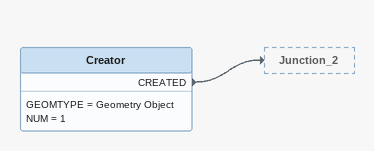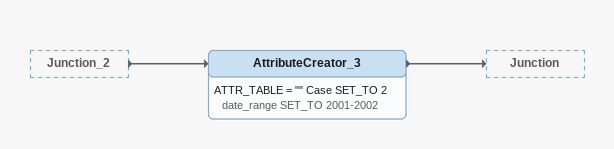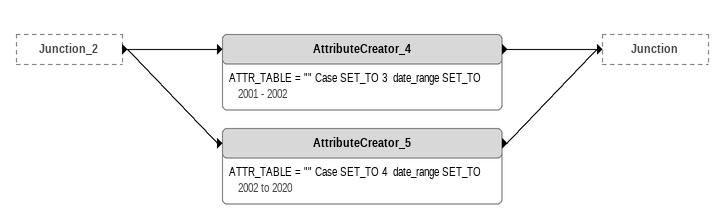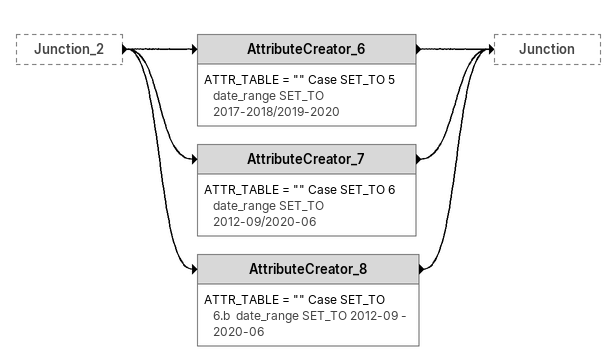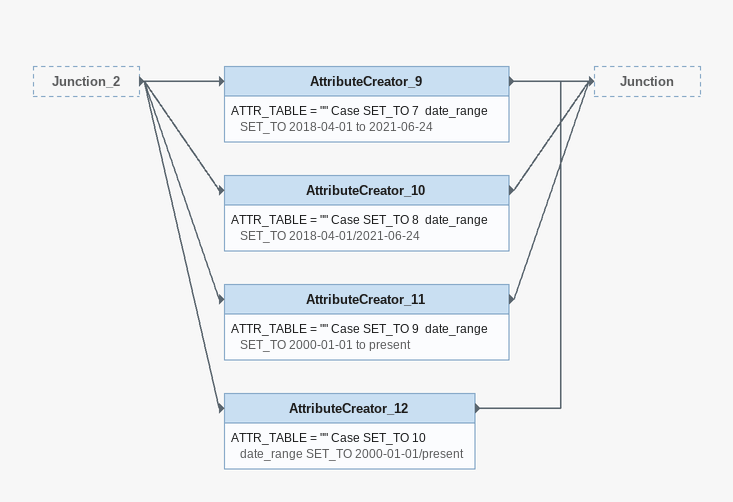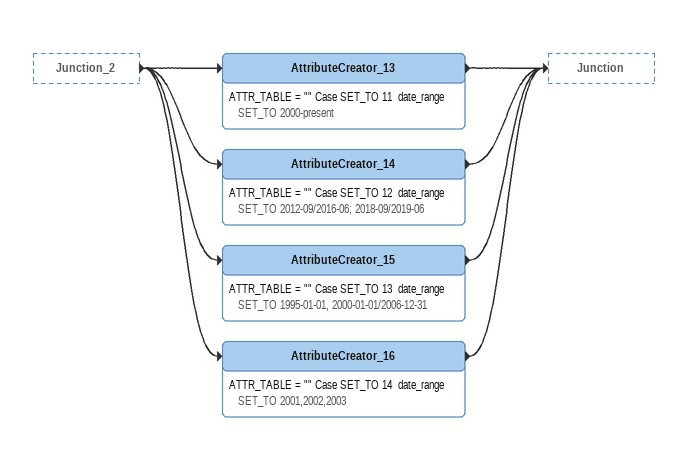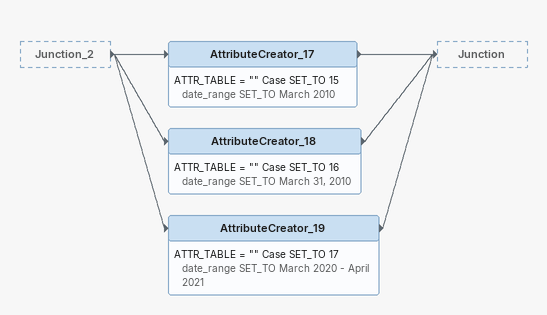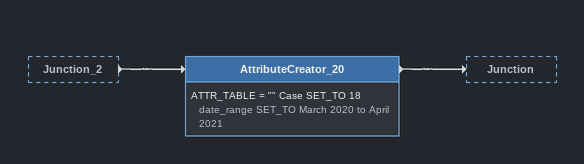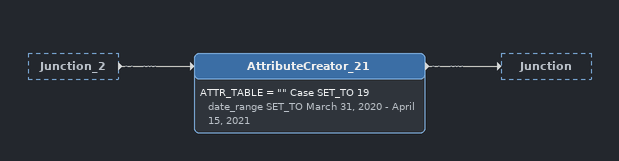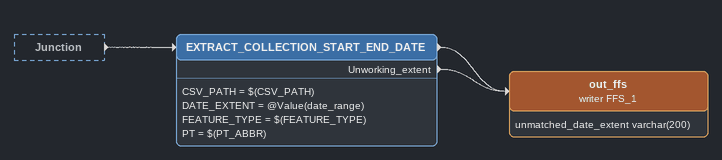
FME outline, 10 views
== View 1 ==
Creator
    GEOMTYPE = Geometry Object
    NUM = 1
    CREATED -> Junction_2

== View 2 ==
Junction_2 [outside]
    -> AttributeCreator_3
AttributeCreator_3
    ATTR_TABLE = "" Case SET_TO 2  date_range SET_TO 2001-2002
    -> Junction

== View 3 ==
Junction_2 [outside]
    -> AttributeCreator_4
    -> AttributeCreator_5
AttributeCreator_4
    ATTR_TABLE = "" Case SET_TO 3  date_range SET_TO 2001 - 2002
    -> Junction
AttributeCreator_5
    ATTR_TABLE = "" Case SET_TO 4  date_range SET_TO 2002 to 2020
    -> Junction

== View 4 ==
Junction_2 [outside]
    -> AttributeCreator_6
    -> AttributeCreator_7
    -> AttributeCreator_8
AttributeCreator_6
    ATTR_TABLE = "" Case SET_TO 5  date_range SET_TO 2017-2018/2019-2020
    -> Junction
AttributeCreator_7
    ATTR_TABLE = "" Case SET_TO 6  date_range SET_TO 2012-09/2020-06
    -> Junction
AttributeCreator_8
    ATTR_TABLE = "" Case SET_TO 6.b  date_range SET_TO 2012-09 - 2020-06
    -> Junction

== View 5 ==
Junction_2 [outside]
    -> AttributeCreator_9
    -> AttributeCreator_10
    -> AttributeCreator_11
    -> AttributeCreator_12
AttributeCreator_9
    ATTR_TABLE = "" Case SET_TO 7  date_range SET_TO 2018-04-01 to 2021-06-24
    -> Junction
AttributeCreator_10
    ATTR_TABLE = "" Case SET_TO 8  date_range SET_TO 2018-04-01/2021-06-24
    -> Junction
AttributeCreator_11
    ATTR_TABLE = "" Case SET_TO 9  date_range SET_TO 2000-01-01 to present
    -> Junction
AttributeCreator_12
    ATTR_TABLE = "" Case SET_TO 10  date_range SET_TO 2000-01-01/present
    -> Junction

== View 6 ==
Junction_2 [outside]
    -> AttributeCreator_13
    -> AttributeCreator_14
    -> AttributeCreator_15
    -> AttributeCreator_16
AttributeCreator_13
    ATTR_TABLE = "" Case SET_TO 11  date_range SET_TO 2000-present
    -> Junction
AttributeCreator_14
    ATTR_TABLE = "" Case SET_TO 12  date_range SET_TO 2012-09/2016-06; 2018-09/2019-06
    -> Junction
AttributeCreator_15
    ATTR_TABLE = "" Case SET_TO 13  date_range SET_TO 1995-01-01, 2000-01-01/2006-12-31
    -> Junction
AttributeCreator_16
    ATTR_TABLE = "" Case SET_TO 14  date_range SET_TO 2001,2002,2003
    -> Junction

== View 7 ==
Junction_2 [outside]
    -> AttributeCreator_17
    -> AttributeCreator_18
    -> AttributeCreator_19
AttributeCreator_17
    ATTR_TABLE = "" Case SET_TO 15  date_range SET_TO March 2010
    -> Junction
AttributeCreator_18
    ATTR_TABLE = "" Case SET_TO 16  date_range SET_TO March 31, 2010
    -> Junction
AttributeCreator_19
    ATTR_TABLE = "" Case SET_TO 17  date_range SET_TO March 2020 - April 2021
    -> Junction

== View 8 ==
Junction_2 [outside]
    -> AttributeCreator_20
AttributeCreator_20
    ATTR_TABLE = "" Case SET_TO 18  date_range SET_TO March 2020 to April 2021
    -> Junction

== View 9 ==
Junction_2 [outside]
    -> AttributeCreator_21
AttributeCreator_21
    ATTR_TABLE = "" Case SET_TO 19  date_range SET_TO March 31, 2020 - April 15, 2021
    -> Junction

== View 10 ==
Junction [outside]
    -> EXTRACT_COLLECTION_START_END_DATE
EXTRACT_COLLECTION_START_END_DATE
    CSV_PATH = $(CSV_PATH)
    DATE_EXTENT = @Value(date_range)
    FEATURE_TYPE = $(FEATURE_TYPE)
    PT = $(PT_ABBR)
    -> out_ffs (writer FFS_1)
    Unworking_extent -> out_ffs (writer FFS_1)
out_ffs (writer FFS_1)
    attributes: unmatched_date_extent varchar(200)
